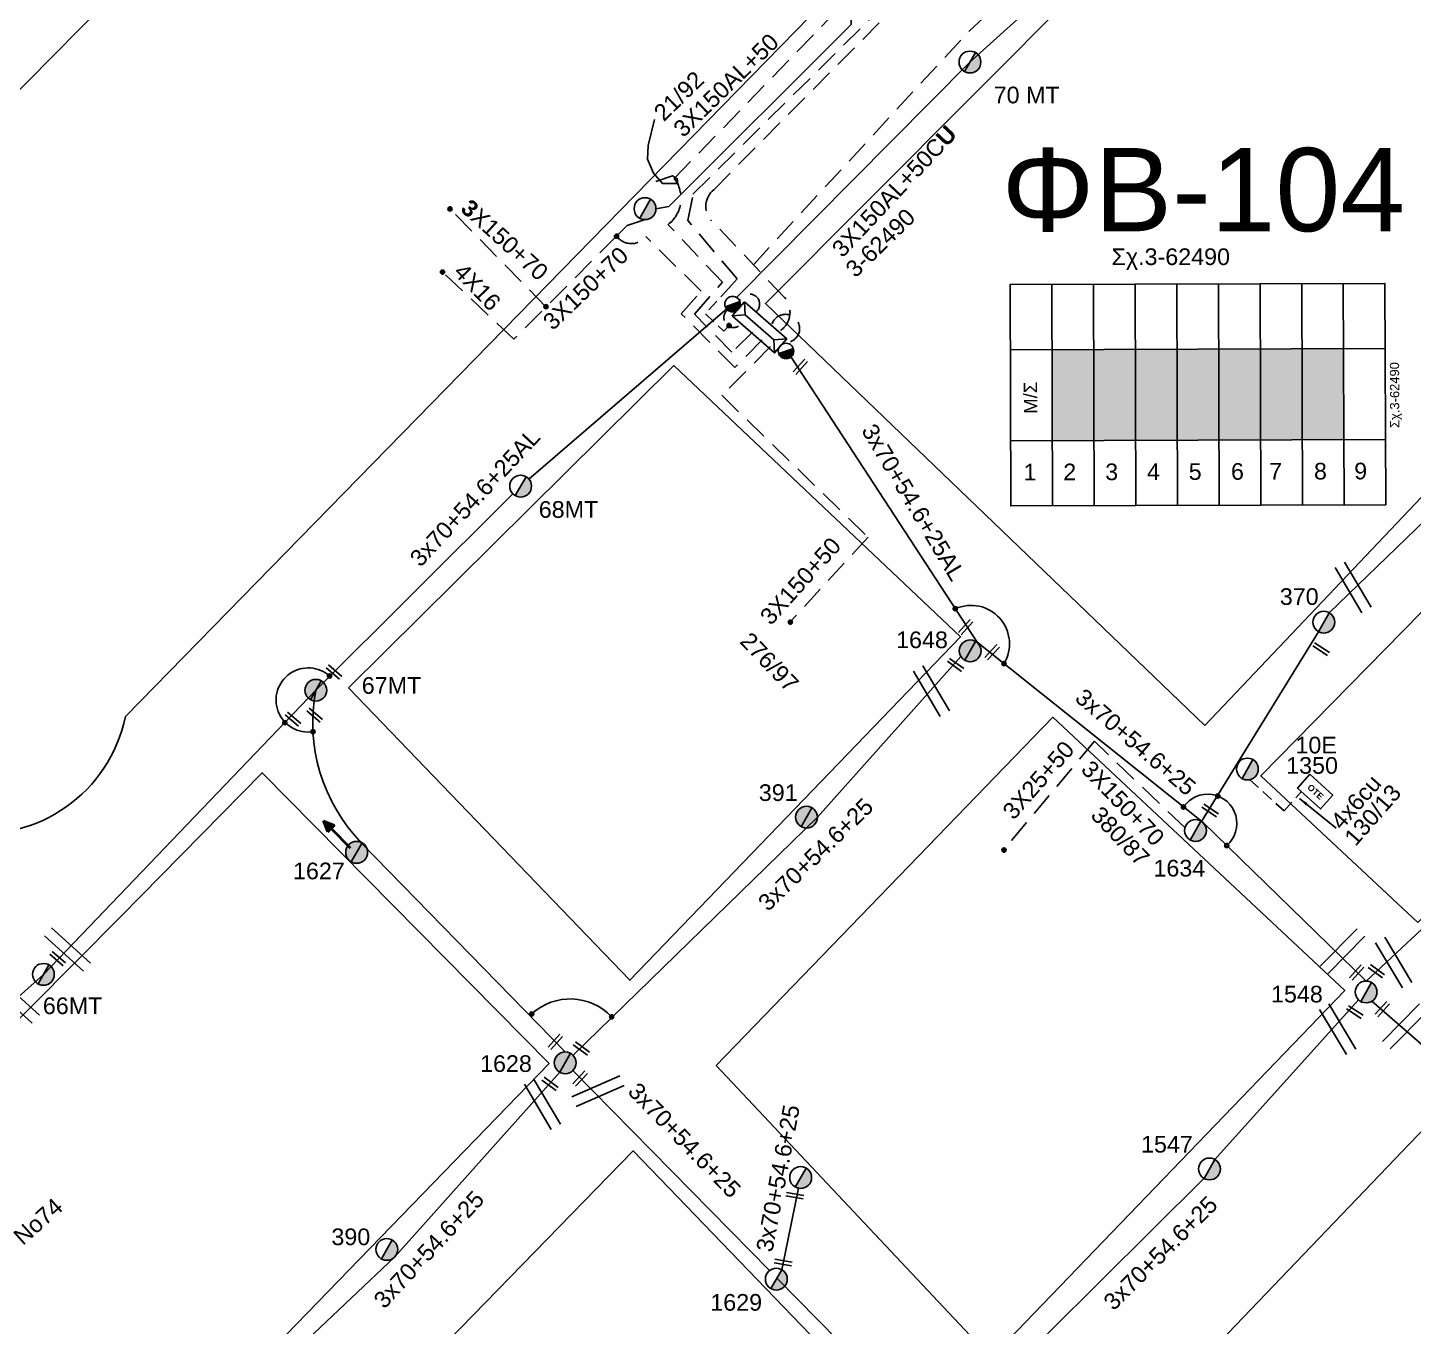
# Model space of a CAD drawing. Header units: millimetres. Extents: x -2449 to 9266, y 48 to 3905.
# Drawn here: x 7498 to 7647.7, y 3254.2 to 3394.4 of the extents above; entities that cross this region are included whole.
import ezdxf
from ezdxf.enums import TextEntityAlignment as Align

# ---------------------------------------------------------------- set-up
doc = ezdxf.new("R2010")
doc.units = ezdxf.units.MM
doc.linetypes.add('DASHED', pattern=[19.05, 12.7, -6.35])
for name, color, linetype in [('Pillar OTE', 7, 'Continuous'), ('Άγνωστα', 7, 'Continuous'), ('Ασφαλειοκιβώτια Χ.Τ 9 αναχωρήσεων', 7, 'Continuous'), ('Γυμνά εναέρια ΧΤ και ΦΟΠ (3Φ)   4x50+16AL', 7, 'Continuous'), ('Επίτονοι', 7, 'Continuous'), ('Επιγραφές - Σχήματα', 7, 'Continuous'), ('Καλώδια ΧΤ   3x150+70 XLPE', 7, 'DASHED'), ('Καλώδια ΧΤ   3x150AL+50CU', 7, 'DASHED'), ('Καλώδια ΧΤ   4x6CU', 7, 'DASHED'), ('Μηχανική τομή', 7, 'Continuous'), ('Στύλος Ξύλινος', 7, 'Continuous'), ('Στύλος Ξύλινος @ 1', 7, 'Continuous'), ('Στύλος ΦΜ', 7, 'Continuous'), ('Στύλος ΦΜ @ 1', 7, 'Continuous'), ('Συνδέσεις', 7, 'Continuous'), ('Συνεστραμμένα ΧΤ   3x70+54.6+25 AL', 7, 'SYN_LINE'), ('Τομή', 7, 'Continuous'), ('Υποσταθμός εναέριος 2 στύλων', 7, 'Continuous'), ('Υποσταθμός πόλεως', 7, 'Continuous'), ('Υπόβαθρο ΔΕΗ', 7, 'Continuous'), ('Υπόγεια Καλώδια Δικτύου ΧΤ   .075', 7, 'DASHED'), ('Υπόγεια καλώδια Παροχών ΧΤ   4x16AL', 7, 'DASHED')]:
    doc.layers.add(name, color=color, linetype=linetype)
doc.styles.add('arial', font='arial.ttf')
doc.styles.get("Standard").update_dxf_attribs({"font": 'arial.ttf'})
doc.linetypes.add('SYN_LINE', pattern='A,0.5,-0.0001,["/\\/\\/\\/",Standard,S=0.1,R=0,X=0,Y=-0.05],-0.25', length=0.7501)
doc.dimstyles.new('ISO-25', dxfattribs={"dimtxt": 2.5, "dimasz": 2.5, "dimexe": 1.25, "dimexo": 0.625, "dimtad": 1, "dimtxsty": 'Standard', "dimcen": 2.5, "dimadec": 0, "dimazin": 0, "dimtfac": 1, "dimtmove": 0, "dimatfit": 3, "dimfxl": 0, "dimarcsym": 0})

# ---------------------------------------------------------------- blocks, each defined once
blk = doc.blocks.new('ΥΠΑΡΧΩΝ ΤΣΙΜΕΝΤΕΝΙΟΣ ΣΤΥΛΟΣ')
at = {"layer": 'Στύλος ΦΜ'}
blk.add_hatch(color=7, dxfattribs=at).paths.add_polyline_path([(-1.29, -2.28, 0.574793), (2.62, 0, 0.268822), (1.3, 2.27)])
at = {"layer": 'Στύλος ΦΜ', "color": 7}
blk.add_line((-1.29, -2.28), (1.3, 2.27), dxfattribs=at)
blk.add_circle((0, 0), 2.62, dxfattribs=at)
at = {"layer": 'Στύλος ΦΜ', "flags": 4}
for tag, p in [('ΑΡΙΘΜΟΣ', (-4.68, 8.05)), ('ΤΥΠΟΣ', (-4.91, 3.03))]:
    blk.add_attdef(tag, p, '', height=4, dxfattribs=at)
blk = doc.blocks.new('ΥΠΑΡΧΩΝ ΞΥΛΙΝΟΣ ΣΤΥΛΟΣ')
at = {"layer": 'Στύλος Ξύλινος'}
h = blk.add_hatch(color=7, dxfattribs=at)
h.paths.add_polyline_path([(-2.62, 0, 0.270008), (-1.29, -2.28), (1.3, 2.27, 0.576266)])
h.paths.add_polyline_path([(-1.29, -2.28, 0.574793), (2.62, 0, 0.268822), (1.3, 2.27)])
at = {"layer": 'Στύλος Ξύλινος', "color": 7}
blk.add_line((-1.29, -2.28), (1.3, 2.27), dxfattribs=at)
blk.add_circle((0, 0), 2.62, dxfattribs=at)
at = {"layer": 'Στύλος Ξύλινος', "flags": 4}
for tag, p in [('ΑΡΙΘΜΟΣ', (-4.91, 8.6)), ('ΤΥΠΟΣ', (-4.85, 3.39))]:
    blk.add_attdef(tag, p, '', height=4, dxfattribs=at)
blk = doc.blocks.new('ΥΠΟΣΤΑΘΜΟΣ ΕΝΑΕΡΙΟΣ ΕΠΙ 2 ΣΤΥΛΩΝ')
at = {"layer": 'Υποσταθμός εναέριος 2 στύλων', "linetype": 'Continuous'}
for points in [[(-11.97, -2.11, 0.574793), (-8.45, -0.07, 0.268822), (-9.64, 1.98)], [(9.68, -2.15, 0.574793), (13.19, -0.1, 0.268822), (12.01, 1.95)]]:
    blk.add_hatch(color=256, dxfattribs=at).paths.add_polyline_path(points)
for p, q in [((-11.97, -2.11), (-9.64, 1.98)), ((9.68, -2.15), (12.01, 1.95))]:
    blk.add_line(p, q, dxfattribs=at)
for centre in [(-10.81, -0.07), (10.84, -0.1)]:
    blk.add_circle(centre, 2.36, dxfattribs=at)
at = {"layer": 'Υποσταθμός πόλεως', "linetype": 'Continuous', "ltscale": 40}
blk.add_lwpolyline([(-8.57, 2.82), (8.57, 2.82), (8.57, -2.82), (-8.57, -2.82)], close=True, dxfattribs=at)
for points in [[(-5.75, 0), (-8.57, 2.82)], [(-8.57, -2.82), (-5.75, 0)], [(-5.75, 0), (5.75, 0)], [(5.75, 0), (8.57, 2.82)], [(8.57, -2.82), (5.75, 0)]]:
    blk.add_lwpolyline(points, dxfattribs=at)
at = {"layer": 'Υποσταθμός εναέριος 2 στύλων', "ltscale": 40, "flags": 1}
for tag, p in [('ΜΕΤΑΣΧΗΜΑΤΙΣΜΟΣ', (14.09, 2.51)), ('ΙΣΧΥΣ', (14.07, -0.28)), ('ΑΡΙΘΜΟΣ', (14.19, -3))]:
    blk.add_attdef(tag, p, '', height=1.8, dxfattribs=at)
blk = doc.blocks.new('ΑΣΦΑΛΕΙΟΚΙΒΩΤΙΟ ΥΠΟΣΤΑΘΜΟΥ 9 ΑΝΑΧΩΡΗΣΕΩΝ')
at = {"layer": 'Ασφαλειοκιβώτια Χ.Τ 9 αναχωρήσεων', "ltscale": 40}
for p, q in [((-23.8, 40.36), (24.02, 40.36)), ((-9.72, 40.36), (-9.72, -40.64)), ((9.94, 40.36), (9.94, -40.64)), ((-23.8, 31.36), (24.02, 31.36)), ((-23.8, 22.36), (24.02, 22.36)), ((-23.8, 13.36), (24.02, 13.36)), ((-23.8, 4.36), (24.02, 4.36)), ((-23.8, -4.64), (24.02, -4.64)), ((-23.8, -13.64), (24.02, -13.64)), ((-23.8, -22.64), (24.02, -22.64)), ((-23.8, -31.64), (24.02, -31.64))]:
    blk.add_line(p, q, dxfattribs=at)
at = {"layer": 'Ασφαλειοκιβώτια Χ.Τ 9 αναχωρήσεων'}
blk.add_lwpolyline([(-23.8, -40.64), (24.02, -40.64), (24.02, 40.36), (-23.8, 40.36)], close=True, dxfattribs=at)
for s, p in [('1', (-18.29, 37.57)), ('2', (-18.29, 29)), ('3', (-18.29, 19.93)), ('4', (-18.29, 10.91)), ('5', (-18.29, 1.89)), ('6', (-18.29, -7.24)), ('7', (-18.29, -15.48)), ('8', (-18.29, -25.17)), ('9', (-18.29, -33.86))]:
    blk.add_text(s, height=3.6, rotation=270, dxfattribs=at).set_placement(p)
at = {"layer": 'Ασφαλειοκιβώτια Χ.Τ 9 αναχωρήσεων', "ltscale": 40}
for tag, height, p in [('ΟΝΟΜΑ', 5, (-0.16, 44.31)), ('ΚΕΙΜΕΝΟ 1', 2, (17.06, 35.59)), ('ΚΕΙΜΕΝΟ 2', 2, (17.06, 26.88)), ('ΚΕΙΜΕΝΟ 3', 2, (17.06, 17.69)), ('ΚΕΙΜΕΝΟ 4', 2, (17.06, 8.71)), ('ΚΕΙΜΕΝΟ 5', 2, (17.06, -0.13)), ('ΚΕΙΜΕΝΟ 6', 2, (17.06, -9.05)), ('ΚΕΙΜΕΝΟ 7', 2, (17.06, -18.13)), ('ΚΕΙΜΕΝΟ 8', 2, (17.06, -26.85)), ('ΚΕΙΜΕΝΟ 9', 2, (17.06, -35.99)), ('ΣΧ', 2, (-0.1, -42.64))]:
    blk.add_attdef(tag, text='', height=height, dxfattribs=at).set_placement(p, align=Align.MIDDLE_CENTER)
blk = doc.blocks.new('ΜΗΧΑΝΙΚΗ ΤΟΜΗ')
at = {"layer": 'Μηχανική τομή', "ltscale": 40}
for p, q in [((-1.89, 0.78), (1.89, 0.78)), ((1.89, 0), (-1.89, 0))]:
    blk.add_line(p, q, dxfattribs=at)
blk = doc.blocks.new('_ΣΥΝΔΕΣΗ')
at = {"layer": 'Συνδέσεις', "linetype": 'SYN_LINE', "ltscale": 40}
blk.add_hatch(color=256, dxfattribs=at).paths.add_polyline_path([(0.5, -0.01, 1), (-0.5, -0.01, 1)])
at = {"layer": 'Συνδέσεις'}
blk.add_circle((0, -0.01), 0.5, dxfattribs=at)
blk = doc.blocks.new('ΤΟΜΗ')
at = {"layer": 'Τομή', "ltscale": 40}
for p, q in [((-5.68, 0), (5.68, 0)), ((5.68, -2.33), (-5.68, -2.33))]:
    blk.add_line(p, q, dxfattribs=at)
blk = doc.blocks.new('ΕΠΙΤΟΝΟΣ')
at = {"layer": 'Επίτονοι', "lineweight": 40, "ltscale": 40}
blk.add_hatch(color=256, dxfattribs=at).paths.add_polyline_path([(-1.13, 6.47), (0, 9.1), (1.13, 6.47)])
for p, q in [((-1.13, 6.47), (0, 9.1)), ((0, 9.1), (1.13, 6.47)), ((1.13, 6.47), (-1.13, 6.47)), ((-1.13, 6.47), (0, 6.47)), ((0, 6.47), (0, 0))]:
    blk.add_line(p, q, dxfattribs=at)
blk = doc.blocks.new('PILLAR ΟΤΕ')
at = {"layer": 'Pillar OTE', "ltscale": 40}
blk.add_lwpolyline([(-3.31, 2.02), (3.39, 2.02), (3.39, -1.99), (-3.31, -1.99)], close=True, dxfattribs=at)
at = {"layer": 'Pillar OTE', "insert": (-1.81, 0.71), "char_height": 1.3575, "width": 109.961, "attachment_point": 1}
blk.add_mtext('{\\fArial|b1|i0|c161|p34;OTE}', dxfattribs=at)

msp = doc.modelspace()

# ---------------------------------------------------------------- hatches: boundary and pattern name
at = {"layer": 'Ασφαλειοκιβώτια Χ.Τ 9 αναχωρήσεων', "ltscale": 40}
for color, points in [(27, [(7608.66, 3359.65), (7608.69, 3349.82), (7613.19, 3349.84), (7613.16, 3359.67)]), (151, [(7613.16, 3359.67), (7613.19, 3349.84), (7617.69, 3349.85), (7617.66, 3359.68)]), (6, [(7617.66, 3359.68), (7617.69, 3349.85), (7622.19, 3349.87), (7622.16, 3359.69)]), (133, [(7622.16, 3359.69), (7622.19, 3349.87), (7626.69, 3349.88), (7626.66, 3359.71)]), (85, [(7626.66, 3359.71), (7626.69, 3349.88), (7631.19, 3349.9), (7631.16, 3359.72)]), (5, [(7631.16, 3359.72), (7631.19, 3349.9), (7635.69, 3349.91), (7635.66, 3359.74)]), (2, [(7635.66, 3359.74), (7635.69, 3349.91), (7640.19, 3349.92), (7640.16, 3359.75)])]:
    msp.add_hatch(color=color, dxfattribs=at).paths.add_polyline_path(points)

# ---------------------------------------------------------------- linework, layer by layer
at = {"layer": 'Άγνωστα', "color": 27, "linetype": 'SYN_LINE', "ltscale": 20}
msp.add_lwpolyline([(7556.09, 3283.8), (7534.09, 3306.36, -0.24558), (7529.15, 3322.86, -0.825417)], format="xyb", dxfattribs=at)
at = {"layer": 'Γυμνά εναέρια ΧΤ και ΦΟΠ (3Φ)   4x50+16AL', "color": 30, "ltscale": 0.2}
msp.add_lwpolyline([(7638.61, 3331.23), (7671.88, 3363.35), (7701.69, 3395.33), (7721.05, 3436.83)], dxfattribs=at)
at = {"layer": 'Επιγραφές - Σχήματα', "color": 5, "linetype": 'DASHED', "ltscale": 0.2}
for p, q in [((7599.79, 3394.14), (7617.79, 3410.62)), ((7576.41, 3368.83), (7599.79, 3394.14))]:
    msp.add_line(p, q, dxfattribs=at)
for points in [[(7572.13, 3376.93), (7616.56, 3421.75)], [(7579.78, 3365.3), (7571.79, 3373.69)]]:
    msp.add_lwpolyline(points, dxfattribs=at)
at = {"layer": 'Επιγραφές - Σχήματα', "linetype": 'Continuous', "ltscale": 0.2}
msp.add_lwpolyline([(7565.72, 3384.53), (7565.06, 3381.69), (7564.99, 3380.23), (7565.64, 3378.7), (7566.59, 3377.61), (7568.27, 3377.61), (7568.19, 3378.12), (7567.68, 3378.41), (7565.86, 3377.83)], dxfattribs=at)
at = {"layer": 'Επιγραφές - Σχήματα', "color": 5, "linetype": 'DASHED', "ltscale": 0.2}
for centre, radius, start, end in [((7573.59, 3375.14), 2.31, 129.2994, 219.0075), ((7577.91, 3363.71), 2.46, 305.3767, 40.4103)]:
    msp.add_arc(centre, radius, start, end, dxfattribs=at)
at = {"layer": 'Επιγραφές - Σχήματα', "color": 27, "linetype": 'DASHED', "ltscale": 0.2}
msp.add_arc((7576, 3364.57), 1.09, 313.0126, 165.9998, dxfattribs=at)
at = {"layer": 'Επιγραφές - Σχήματα', "color": 6, "linetype": 'DASHED', "ltscale": 0.1}
msp.add_arc((7574.28, 3363.1), 1.06, 128.2169, 329.7966, dxfattribs=at)
at = {"layer": 'Επιγραφές - Σχήματα', "color": 85, "linetype": 'DASHED', "ltscale": 0.2}
msp.add_arc((7579.88, 3361.94), 1.53, 290.8284, 161.5884, dxfattribs=at)
at = {"layer": 'Επιγραφές - Σχήματα', "color": 7, "ltscale": 0.15}
for centre, radius, start, end in [((7599.93, 3327.88), 4.15, 328.7839, 114.3363), ((7528.32, 3321.81), 3.47, 47.5605, 278.5628), ((7625.48, 3308.47), 3.16, 310.8398, 145.6691)]:
    msp.add_arc(centre, radius, start, end, dxfattribs=at)
at = {"layer": 'Επιγραφές - Σχήματα', "linetype": 'Continuous', "ltscale": 0.2}
msp.add_arc((7556.62, 3283.37), 6.15, 43.2847, 132.5883, dxfattribs=at)
at = {"layer": 'Καλώδια ΧΤ   3x150+70 XLPE', "color": 151, "linetype": 'DASHED', "ltscale": 0.2}
for points in [[(7554.01, 3364.29), (7543.64, 3374.85)], [(7564.71, 3373.7), (7562.79, 3373.06), (7561.63, 3371.9), (7550.53, 3360.77)]]:
    msp.add_lwpolyline(points, dxfattribs=at)
at = {"layer": 'Καλώδια ΧΤ   3x150+70 XLPE', "color": 151, "ltscale": 0.2}
msp.add_lwpolyline([(7577.38, 3360.7), (7574.41, 3357.71), (7568.63, 3363.51), (7570.76, 3365.97), (7564.81, 3371.86)], dxfattribs=at)
at = {"layer": 'Καλώδια ΧΤ   3x150+70 XLPE', "color": 85, "ltscale": 0.2}
msp.add_lwpolyline([(7623.04, 3308.01), (7613.25, 3317.35), (7603.43, 3305.56)], dxfattribs=at)
at = {"layer": 'Καλώδια ΧΤ   3x150+70 XLPE', "color": 151, "ltscale": 0.2}
msp.add_arc((7563.24, 3373.15), 2.04, 217.9358, 320.4524, dxfattribs=at)
at = {"layer": 'Καλώδια ΧΤ   3x150AL+50CU', "color": 6, "linetype": 'SYN_LINE', "ltscale": 20}
msp.add_lwpolyline([(7620.14, 3409.07), (7599.81, 3390.72), (7574.56, 3365.24)], dxfattribs=at)
at = {"layer": 'Καλώδια ΧΤ   3x150AL+50CU', "color": 6, "linetype": 'DASHED', "ltscale": 0.2}
msp.add_lwpolyline([(7573.77, 3366.28), (7574.65, 3367.31), (7569.33, 3373.61), (7569.89, 3376.46), (7589.1, 3395.45), (7587.65, 3398.32)], dxfattribs=at)
at = {"layer": 'Καλώδια ΧΤ   3x150AL+50CU', "color": 6, "linetype": 'DASHED', "ltscale": 0.1}
msp.add_lwpolyline([(7573.77, 3366.28), (7571.23, 3363.53), (7573.21, 3361.64), (7573.68, 3362.16)], dxfattribs=at)
at = {"layer": 'Καλώδια ΧΤ   4x6CU', "color": 85, "linetype": 'DASHED', "ltscale": 0.1}
msp.add_lwpolyline([(7630.03, 3313.2), (7633.74, 3309.84), (7635.6, 3311.9)], dxfattribs=at)
at = {"layer": 'Συνεστραμμένα ΧΤ   3x70+54.6+25 AL', "color": 27, "ltscale": 20}
for p, q in [((7552.16, 3345.67), (7573.57, 3364.1)), ((7529.15, 3322.86), (7550.44, 3344.07)), ((7499.72, 3292.17), (7529.15, 3322.86))]:
    msp.add_line(p, q, dxfattribs=at)
at = {"layer": 'Συνεστραμμένα ΧΤ   3x70+54.6+25 AL', "color": 85, "ltscale": 20}
for p, q in [((7600.58, 3328.04), (7580.48, 3358.85)), ((7625, 3308.56), (7600.58, 3328.04)), ((7642.6, 3291.45), (7625, 3308.56)), ((7476.54, 3271.42), (7499.72, 3292.17))]:
    msp.add_line(p, q, dxfattribs=at)
at = {"layer": 'Συνεστραμμένα ΧΤ   3x70+54.6+25 AL', "color": 133, "linetype": 'SYN_LINE', "ltscale": 10}
msp.add_line((7579.48, 3260.27), (7581.28, 3269.06), dxfattribs=at)
at = {"layer": 'Συνεστραμμένα ΧΤ   3x70+54.6+25 AL', "color": 173, "linetype": 'SYN_LINE', "ltscale": 20}
msp.add_lwpolyline([(7753.92, 3403.72), (7712.16, 3359.34), (7694.25, 3340.64), (7679.59, 3326.8), (7663.95, 3311.38), (7642.6, 3291.45)], dxfattribs=at)
at = {"layer": 'Συνεστραμμένα ΧΤ   3x70+54.6+25 AL', "color": 6, "linetype": 'SYN_LINE', "ltscale": 20}
for points in [[(7565.89, 3374.88), (7567.27, 3375.13), (7586.97, 3394.77), (7587.02, 3397.28)], [(7555.51, 3281.59), (7537.69, 3261.67), (7518.81, 3243.8)]]:
    msp.add_lwpolyline(points, dxfattribs=at)
at = {"layer": 'Συνεστραμμένα ΧΤ   3x70+54.6+25 AL', "color": 85, "linetype": 'SYN_LINE', "ltscale": 20}
msp.add_lwpolyline([(7624.82, 3308.7), (7637.45, 3329.18)], dxfattribs=at)
at = {"layer": 'Συνεστραμμένα ΧΤ   3x70+54.6+25 AL', "color": 27, "linetype": 'SYN_LINE', "ltscale": 20}
msp.add_lwpolyline([(7598.84, 3326.49), (7583.34, 3309.15), (7556.93, 3283.44)], dxfattribs=at)
at = {"layer": 'Συνεστραμμένα ΧΤ   3x70+54.6+25 AL', "color": 133, "linetype": 'SYN_LINE', "ltscale": 20}
for points in [[(7626.26, 3272.17), (7641.79, 3289.42)], [(7556.91, 3281.78), (7578.16, 3260.17)], [(7597.16, 3242.41), (7625.09, 3270.12)], [(7578.95, 3259.36), (7596.67, 3241.34)]]:
    msp.add_lwpolyline(points, dxfattribs=at)
at = {"layer": 'Συνεστραμμένα ΧΤ   3x70+54.6+25 AL', "color": 151, "linetype": 'SYN_LINE', "ltscale": 20}
msp.add_lwpolyline([(7643.22, 3289.27), (7674.22, 3262.33), (7687.55, 3248.12)], dxfattribs=at)
at = {"layer": 'Υπόβαθρο ΔΕΗ'}
msp.add_lwpolyline([(7590.09, 3481.84), (7628.15, 3442.35), (7508.58, 3320.01, -0.933627), (7477.15, 3324.35), (7469.1, 3359.35), (7590.09, 3481.84)], format="xyb", dxfattribs=at)
for points in [[(7625.17, 3319.04), (7723.45, 3422.65), (7678.86, 3466.15), (7577.72, 3364.64), (7625.17, 3319.04)], [(7648.18, 3297.78), (7631.23, 3313.61), (7671.61, 3354.73), (7701.46, 3385.57), (7723.27, 3409.44), (7729.74, 3415.95), (7747.09, 3398.45), (7648.18, 3297.78)], [(7532.66, 3323.13), (7567.82, 3357.94), (7598.8, 3328.62), (7563.08, 3291.53), (7532.66, 3323.13)], [(7572.39, 3282.31), (7608.75, 3319.94), (7640.29, 3290.44), (7602.11, 3250.74), (7572.39, 3282.31)], [(7483.78, 3209.77), (7451.66, 3241.69), (7488.69, 3278.92), (7508.07, 3298.42), (7523.35, 3313.94), (7554.34, 3282.55), (7483.78, 3209.77)], [(7613.78, 3238.88), (7652.27, 3279.05), (7672.87, 3259.5), (7686.12, 3246.94), (7646.36, 3204.62), (7613.78, 3238.88)], [(7492.8, 3200.61), (7525.8, 3168.94), (7594.03, 3241.36), (7563.43, 3273.1), (7492.8, 3200.61)]]:
    msp.add_lwpolyline(points, dxfattribs=at)
at = {"layer": 'Υπόγεια Καλώδια Δικτύου ΧΤ   .075', "color": 133, "linetype": 'DASHED', "ltscale": 0.2}
for points in [[(7567.87, 3378.14), (7584.51, 3395.32)], [(7576.32, 3361.55), (7574.1, 3359.38), (7570.04, 3363.5), (7573.06, 3366.93), (7567.19, 3373.17)]]:
    msp.add_lwpolyline(points, dxfattribs=at)
at = {"layer": 'Υπόγεια Καλώδια Δικτύου ΧΤ   .075', "color": 2, "linetype": 'DASHED', "ltscale": 0.2}
for points in [[(7578.28, 3359.98), (7573, 3354.72), (7588.81, 3339.39)], [(7588.81, 3339.39), (7580.34, 3330.2)]]:
    msp.add_lwpolyline(points, dxfattribs=at)
at = {"layer": 'Υπόγεια Καλώδια Δικτύου ΧΤ   .075', "color": 133, "linetype": 'DASHED', "ltscale": 0.2}
msp.add_arc((7565.06, 3375.99), 3.54, 307.0137, 37.4359, dxfattribs=at)
at = {"layer": 'Υπόγεια καλώδια Παροχών ΧΤ   4x16AL', "color": 151, "linetype": 'DASHED', "ltscale": 0.2}
msp.add_lwpolyline([(7550.53, 3360.77), (7542.83, 3368.03)], dxfattribs=at)

# ---------------------------------------------------------------- block references
at = {"layer": 'Pillar OTE', "xscale": 0.5, "yscale": 0.5, "zscale": 0.5, "rotation": 317.9154102282176}
msp.add_blockref('PILLAR ΟΤΕ', (7637.07, 3311.92), dxfattribs=at)
at = {"layer": 'Ασφαλειοκιβώτια Χ.Τ 9 αναχωρήσεων', "color": 1, "ltscale": 40}
ref = msp.add_blockref('ΑΣΦΑΛΕΙΟΚΙΒΩΤΙΟ ΥΠΟΣΤΑΘΜΟΥ 9 ΑΝΑΧΩΡΗΣΕΩΝ', (7624.36, 3354.73), dxfattribs=dict(at, xscale=0.5, yscale=0.5, zscale=0.5, rotation=90.18025101188502))
ref.add_attrib('ΣΧ', 'Σχ.3-62490', dxfattribs={"ltscale": 40, "height": 1, "rotation": 90.1803}).set_placement((7645.68, 3354.75), align=Align.MIDDLE_CENTER)
at = {"layer": 'Επίτονοι', "xscale": 0.4499999999998365, "yscale": 0.4499999999998365, "zscale": 0.4499999999998365, "rotation": 44.50153847074059}
msp.add_blockref('ΕΠΙΤΟΝΟΣ', (7532.86, 3305.85), dxfattribs=at)
at = {"layer": 'Μηχανική τομή'}
for p, xscale, yscale, zscale, rotation in [((7581.34, 3357.94), 0.4999999999999989, 0.4999999999999989, 0.4999999999999989, 227.5471457129902), ((7599.21, 3329.81), 0.4999999999999989, 0.4999999999999989, 0.4999999999999989, 227.5471457129902), ((7602.07, 3327.09), 0.4999999999999989, 0.4999999999999989, 0.4999999999999989, 227.5471457129902), ((7637.84, 3327.46), 0.4999999999999995, 0.4999999999999995, 0.4999999999999995, 147.2135700331895), ((7598.37, 3325.75), 0.499999999999974, 0.499999999999974, 0.499999999999974, 144.2579362798108), ((7530.98, 3324.68), 0.4999999999999387, 0.4999999999999387, 0.4999999999999387, 319.2954608685734), ((7526.55, 3319.58), 0.4999999999999387, 0.4999999999999387, 0.4999999999999387, 319.2954608685734), ((7528.9, 3320.03), 0.4999999999999387, 0.4999999999999387, 0.4999999999999387, 319.2954608685734), ((7625.85, 3310.03), 0.4999999999999995, 0.4999999999999995, 0.4999999999999995, 147.2135700331895), ((7501.13, 3293.72), 0.4999999999999387, 0.4999999999999387, 0.4999999999999387, 319.2954608685734), ((7641.43, 3292.51), 0.5000000000000018, 0.5000000000000018, 0.5000000000000018, 227.5471457129901), ((7643.83, 3292.67), 0.5000000000000253, 0.5000000000000253, 0.5000000000000253, 144.1302135892412), ((7641.48, 3288.26), 0.4999999999999995, 0.4999999999999995, 0.4999999999999995, 147.2135700331895), ((7644.22, 3288.56), 0.5000000000000018, 0.5000000000000018, 0.5000000000000018, 227.5471457129901), ((7554.87, 3285.02), 0.5000000000000018, 0.5000000000000018, 0.5000000000000018, 227.5471457129901), ((7557.95, 3284.32), 0.499999999999974, 0.499999999999974, 0.499999999999974, 144.2579362798108), ((7554.57, 3280.51), 0.499999999999974, 0.499999999999974, 0.499999999999974, 144.2579362798108), ((7557.56, 3281.04), 0.5000000000000018, 0.5000000000000018, 0.5000000000000018, 227.5471457129901), ((7580.86, 3268.07), 0.5000000000000208, 0.5000000000000208, 0.5000000000000208, 350.0336809281895), ((7579.59, 3260.85), 0.5000000000000208, 0.5000000000000208, 0.5000000000000208, 350.0336809281895)]:
    msp.add_blockref('ΜΗΧΑΝΙΚΗ ΤΟΜΗ', p, dxfattribs=dict(at, xscale=xscale, yscale=yscale, zscale=zscale, rotation=rotation))
at = {"layer": 'Στύλος Ξύλινος @ 1', "ltscale": 40}
ref = msp.add_blockref('ΥΠΑΡΧΩΝ ΞΥΛΙΝΟΣ ΣΤΥΛΟΣ', (7599.84, 3327.12), dxfattribs=dict(at, xscale=0.4499999999998181, yscale=0.4499999999998181, zscale=0.4499999999998181))
ref.add_attrib('ΑΡΙΘΜΟΣ', '1648', (7591.83, 3327.41), dxfattribs={"layer": 'Στύλος Ξύλινος', "height": 1.8, "flags": 4})
ref = msp.add_blockref('ΥΠΑΡΧΩΝ ΞΥΛΙΝΟΣ ΣΤΥΛΟΣ', (7529.15, 3322.86), dxfattribs=dict(at, xscale=0.4499999999998181, yscale=0.4499999999998181, zscale=0.4499999999998181))
ref.add_attrib('ΤΥΠΟΣ', '67ΜΤ', (7534.11, 3322.48), dxfattribs={"layer": 'Στύλος Ξύλινος', "height": 1.8, "flags": 4})
ref = msp.add_blockref('ΥΠΑΡΧΩΝ ΞΥΛΙΝΟΣ ΣΤΥΛΟΣ', (7582.16, 3309.15), dxfattribs=dict(at, xscale=0.4499999999998181, yscale=0.4499999999998181, zscale=0.4499999999998181))
ref.add_attrib('ΑΡΙΘΜΟΣ', '391', (7577, 3310.9), dxfattribs={"layer": 'Στύλος Ξύλινος', "height": 1.8, "flags": 4})
ref = msp.add_blockref('ΥΠΑΡΧΩΝ ΞΥΛΙΝΟΣ ΣΤΥΛΟΣ', (7533.56, 3305.35), dxfattribs=dict(at, xscale=0.4499999999998181, yscale=0.4499999999998181, zscale=0.4499999999998181))
ref.add_attrib('ΑΡΙΘΜΟΣ', '1627', (7526.68, 3302.44), dxfattribs={"layer": 'Στύλος Ξύλινος', "height": 1.8, "flags": 4})
ref = msp.add_blockref('ΥΠΑΡΧΩΝ ΞΥΛΙΝΟΣ ΣΤΥΛΟΣ', (7556.09, 3282.62), dxfattribs=dict(at, xscale=0.4499999999998181, yscale=0.4499999999998181, zscale=0.4499999999998181))
ref.add_attrib('ΑΡΙΘΜΟΣ', '1628', (7546.89, 3281.63), dxfattribs={"layer": 'Στύλος Ξύλινος', "height": 1.8, "flags": 4})
at = {"layer": 'Στύλος ΦΜ @ 1', "ltscale": 40}
ref = msp.add_blockref('ΥΠΑΡΧΩΝ ΤΣΙΜΕΝΤΕΝΙΟΣ ΣΤΥΛΟΣ', (7599.81, 3390.72), dxfattribs=dict(at, xscale=0.4499999999998181, yscale=0.4499999999998181, zscale=0.4499999999998181))
ref.add_attrib('ΤΥΠΟΣ', '70 MT', (7602.37, 3386.26), dxfattribs={"layer": 'Στύλος ΦΜ', "height": 1.8, "flags": 4})
at = {"layer": 'Στύλος ΦΜ @ 1', "ltscale": 40, "xscale": 0.4499999999998181, "yscale": 0.4499999999998181, "zscale": 0.4499999999998181}
for p in [(7564.71, 3374.88), (7581.52, 3270.22)]:
    msp.add_blockref('ΥΠΑΡΧΩΝ ΤΣΙΜΕΝΤΕΝΙΟΣ ΣΤΥΛΟΣ', p, dxfattribs=at)
at = {"layer": 'Στύλος ΦΜ @ 1', "ltscale": 40}
ref = msp.add_blockref('ΥΠΑΡΧΩΝ ΤΣΙΜΕΝΤΕΝΙΟΣ ΣΤΥΛΟΣ', (7551.27, 3344.91), dxfattribs=dict(at, xscale=0.4499999999998181, yscale=0.4499999999998181, zscale=0.4499999999998181))
ref.add_attrib('ΤΥΠΟΣ', '68ΜΤ', (7553.23, 3341.49), dxfattribs={"layer": 'Στύλος ΦΜ', "height": 1.8, "flags": 4})
ref = msp.add_blockref('ΥΠΑΡΧΩΝ ΤΣΙΜΕΝΤΕΝΙΟΣ ΣΤΥΛΟΣ', (7638.03, 3330.21), dxfattribs=dict(at, xscale=0.4499999999998181, yscale=0.4499999999998181, zscale=0.4499999999998181))
ref.add_attrib('ΤΥΠΟΣ', '370', (7633.28, 3332.08), dxfattribs={"layer": 'Στύλος ΦΜ', "height": 1.8, "flags": 4})
ref = msp.add_blockref('ΥΠΑΡΧΩΝ ΤΣΙΜΕΝΤΕΝΙΟΣ ΣΤΥΛΟΣ', (7629.78, 3314.35), dxfattribs=dict(at, xscale=0.4499999999998181, yscale=0.4499999999998181, zscale=0.4499999999998181))
ref.add_attrib('ΤΥΠΟΣ', '10Ε', (7634.97, 3316.04), dxfattribs={"layer": 'Στύλος ΦΜ', "height": 1.8, "flags": 4})
ref.add_attrib('ΑΡΙΘΜΟΣ', '1350', (7633.97, 3313.84), dxfattribs={"layer": 'Στύλος ΦΜ', "height": 1.8, "flags": 4})
ref = msp.add_blockref('ΥΠΑΡΧΩΝ ΤΣΙΜΕΝΤΕΝΙΟΣ ΣΤΥΛΟΣ', (7624.18, 3307.71), dxfattribs=dict(at, xscale=0.4499999999998181, yscale=0.4499999999998181, zscale=0.4499999999998181))
ref.add_attrib('ΑΡΙΘΜΟΣ', '1634', (7619.63, 3302.74), dxfattribs={"layer": 'Στύλος ΦΜ', "height": 1.8, "flags": 4})
ref = msp.add_blockref('ΥΠΑΡΧΩΝ ΤΣΙΜΕΝΤΕΝΙΟΣ ΣΤΥΛΟΣ', (7499.72, 3292.17), dxfattribs=dict(at, xscale=0.4499999999998181, yscale=0.4499999999998181, zscale=0.4499999999998181))
ref.add_attrib('ΤΥΠΟΣ', '66ΜΤ', (7499.66, 3287.88), dxfattribs={"layer": 'Στύλος ΦΜ', "height": 1.8, "flags": 4})
ref = msp.add_blockref('ΥΠΑΡΧΩΝ ΤΣΙΜΕΝΤΕΝΙΟΣ ΣΤΥΛΟΣ', (7642.6, 3290.27), dxfattribs=dict(at, xscale=0.4499999999998181, yscale=0.4499999999998181, zscale=0.4499999999998181))
ref.add_attrib('ΑΡΙΘΜΟΣ', '1548', (7632.33, 3289.14), dxfattribs={"layer": 'Στύλος ΦΜ', "height": 1.8, "flags": 4})
ref = msp.add_blockref('ΥΠΑΡΧΩΝ ΤΣΙΜΕΝΤΕΝΙΟΣ ΣΤΥΛΟΣ', (7625.68, 3271.15), dxfattribs=dict(at, xscale=0.4499999999998181, yscale=0.4499999999998181, zscale=0.4499999999998181))
ref.add_attrib('ΑΡΙΘΜΟΣ', '1547', (7618.29, 3272.92), dxfattribs={"layer": 'Στύλος ΦΜ', "height": 1.8, "flags": 4})
ref = msp.add_blockref('ΥΠΑΡΧΩΝ ΤΣΙΜΕΝΤΕΝΙΟΣ ΣΤΥΛΟΣ', (7536.81, 3262.46), dxfattribs=dict(at, xscale=0.4499999999998181, yscale=0.4499999999998181, zscale=0.4499999999998181))
ref.add_attrib('ΑΡΙΘΜΟΣ', '390', (7530.83, 3262.92), dxfattribs={"layer": 'Στύλος ΦΜ', "height": 1.8, "flags": 4})
ref = msp.add_blockref('ΥΠΑΡΧΩΝ ΤΣΙΜΕΝΤΕΝΙΟΣ ΣΤΥΛΟΣ', (7578.89, 3259.25), dxfattribs=dict(at, xscale=0.4499999999998181, yscale=0.4499999999998181, zscale=0.4499999999998181))
ref.add_attrib('ΑΡΙΘΜΟΣ', '1629', (7571.76, 3255.84), dxfattribs={"layer": 'Στύλος ΦΜ', "height": 1.8, "flags": 4})
at = {"layer": 'Συνδέσεις', "xscale": 0.4500000000000455, "yscale": 0.4500000000000455, "zscale": 0.4500000000000455}
for p in [(7543.64, 3374.86), (7561.63, 3371.91), (7542.83, 3368.03), (7554.01, 3364.3), (7573.79, 3362.26), (7598.22, 3331.67), (7580.41, 3330.22), (7603.48, 3325.73), (7530.63, 3324.41), (7525.8, 3319.37), (7528.84, 3318.38), (7626.58, 3311.44), (7622.87, 3310.26), (7603.48, 3305.6), (7627.55, 3306.09), (7552.46, 3287.9), (7561.1, 3287.59)]:
    msp.add_blockref('_ΣΥΝΔΕΣΗ', p, dxfattribs=at)
at = {"layer": 'Τομή'}
for p, xscale, yscale, zscale, rotation in [((7640.71, 3333.67), 0.4999999999999232, 0.4999999999999232, 0.4999999999999232, 120.6652940437248), ((7595.16, 3322.47), 0.4999999999999232, 0.4999999999999232, 0.4999999999999232, 120.6652940437248), ((7501.93, 3294.42), 0.499999999999883, 0.499999999999883, 0.499999999999883, 137.9500717450158), ((7639.63, 3295.08), 0.4999999999998856, 0.4999999999998856, 0.4999999999998856, 45.41120824241732), ((7645.08, 3293.15), 0.4999999999999232, 0.4999999999999232, 0.4999999999999232, 120.6652940437248), ((7496.41, 3288.81), 0.499999999999883, 0.499999999999883, 0.499999999999883, 137.9500717450158), ((7639.03, 3285.94), 0.4999999999999232, 0.4999999999999232, 0.4999999999999232, 120.6652940437248), ((7646.36, 3286.95), 0.4999999999998856, 0.4999999999998856, 0.4999999999998856, 45.41120824241732), ((7559.86, 3279.02), 0.4999999999999232, 0.4999999999999232, 0.4999999999999232, 203.4718711209891), ((7553.12, 3277.85), 0.4999999999999232, 0.4999999999999232, 0.4999999999999232, 120.6652940437248)]:
    msp.add_blockref('ΤΟΜΗ', p, dxfattribs=dict(at, xscale=xscale, yscale=yscale, zscale=zscale, rotation=rotation))
at = {"layer": 'Υποσταθμός εναέριος 2 στύλων', "xscale": 0.3549756310181807, "yscale": 0.3549756310181807, "zscale": 0.3549756310181807, "rotation": 318.8093372341449}
msp.add_blockref('ΥΠΟΣΤΑΘΜΟΣ ΕΝΑΕΡΙΟΣ ΕΠΙ 2 ΣΤΥΛΩΝ', (7577.07, 3362.06), dxfattribs=at)

# ---------------------------------------------------------------- texts
at = {"layer": 'Άγνωστα', "linetype": 'SYN_LINE', "ltscale": 20, "char_height": 1.8, "width": 69.1904, "attachment_point": 1, "style": 'arial'}
for s, insert, rotation in [('3X150AL+50', (7567.59, 3383.77), 44.2607), ('3X25+50', (7603.18, 3309.94), 48.766), ('4x6cu', (7638.61, 3308.86), 48.766), ('130/13', (7640.1, 3307.1), 48.766)]:
    msp.add_mtext(s, dxfattribs=dict(at, insert=insert, rotation=rotation))
at = {"layer": 'Επιγραφές - Σχήματα', "linetype": 'SYN_LINE', "ltscale": 20, "attachment_point": 1, "style": 'arial'}
for s, insert, char_height, width, rotation in [('\\pt10.8;21/92', (7565.48, 3385.51), 1.8, 69.1904, 44.2607), ('\\pt10.8;3-62490', (7586.19, 3368.62), 1.8, 69.1904, 44.2607), ('\\A1;M/Σ', (7605.64, 3352.71), 1.44, 55.3523, 90.3448), ('276/97', (7576.14, 3329.3), 1.8, 69.1904, 313.8352), ('380/87', (7614.04, 3310.5), 1.8, 69.1904, 313.8352), ('Nο74', (7496.3, 3264.16), 1.8, 69.1904, 41.6909)]:
    msp.add_mtext(s, dxfattribs=dict(at, insert=insert, char_height=char_height, width=width, rotation=rotation))
at = {"layer": 'Επιγραφές - Σχήματα', "insert": (7603.22, 3381.44), "char_height": 9, "width": 103.4348, "attachment_point": 1}
msp.add_mtext('ΦΒ-104', dxfattribs=at)
at = {"layer": 'Επιγραφές - Σχήματα', "linetype": 'Continuous', "insert": (7615.1, 3370.59), "char_height": 1.8, "width": 18.2282, "attachment_point": 1}
msp.add_mtext('Σχ.3-62490', dxfattribs=at)
at = {"layer": 'Καλώδια ΧΤ   3x150+70 XLPE', "ltscale": 40, "char_height": 1.8, "width": 69.1904, "attachment_point": 1, "style": 'arial'}
for s, insert, rotation in [('{\\fArial|b1|i0|c161|p34;3}X150+70', (7545.88, 3376.05), 317.7851), ('3X150+70', (7553.5, 3362.94), 43.8352), ('3X150+70', (7612.99, 3315.45), 313.8352)]:
    msp.add_mtext(s, dxfattribs=dict(at, insert=insert, rotation=rotation))
at = {"layer": 'Καλώδια ΧΤ   3x150AL+50CU', "ltscale": 40, "insert": (7584.73, 3370.73), "char_height": 1.8, "width": 69.1904, "attachment_point": 1, "rotation": 46.8379, "style": 'arial'}
msp.add_mtext('3X150AL+50C{\\fArial|b1|i0|c161|p34;U}', dxfattribs=at)
at = {"layer": 'Συνεστραμμένα ΧΤ   3x70+54.6+25 AL', "style": 'arial'}
for rotation, p in [(300.828, (7588.03, 3350.93)), (46.983, (7540.45, 3336.07))]:
    msp.add_text('3x70+54.6+25AL', height=1.8, rotation=rotation, dxfattribs=at).set_placement(p)
at = {"layer": 'Συνεστραμμένα ΧΤ   3x70+54.6+25 AL', "linetype": 'SYN_LINE', "ltscale": 20, "char_height": 1.8, "width": 69.1904, "attachment_point": 1, "style": 'arial'}
for insert, rotation in [((7612.2, 3323.19), 319.3568), ((7576.75, 3300.17), 44.2177), ((7564.03, 3280.66), 314.1236), ((7576.69, 3262.42), 79.2899), ((7535.23, 3257.17), 47.2005), ((7614.06, 3257.03), 44.9521)]:
    msp.add_mtext('3x70+54.6+25', dxfattribs=dict(at, insert=insert, rotation=rotation))
at = {"layer": 'Υπόγεια Καλώδια Δικτύου ΧΤ   .075', "linetype": 'DASHED', "ltscale": 0.1, "insert": (7576.97, 3330.98), "char_height": 1.8, "width": 69.1904, "attachment_point": 1, "rotation": 48.0303, "style": 'arial'}
msp.add_mtext('3X150+50', dxfattribs=at)
at = {"layer": 'Υπόγεια καλώδια Παροχών ΧΤ   4x16AL', "ltscale": 40, "insert": (7545.22, 3369.17), "char_height": 1.8, "width": 69.1904, "attachment_point": 1, "rotation": 313.8352, "style": 'arial'}
msp.add_mtext('\\A1;4X16', dxfattribs=at)

# ---------------------------------------------------------------- leaders
at = {"layer": 'Επιγραφές - Σχήματα', "ltscale": 40}
msp.add_leader([(7635.4, 3311.18), (7639.36, 3307.97)], dimstyle='ISO-25', override={"dimasz": 1, "dimtad": 0}, dxfattribs=at)

doc.saveas('drawing.dxf')
